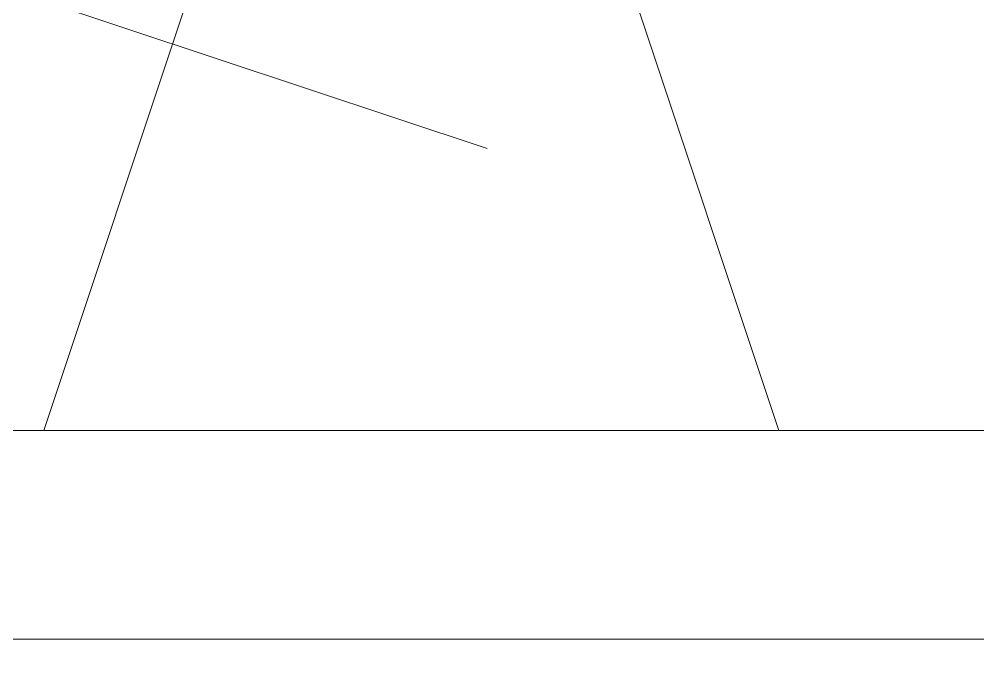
# Model space of a CAD drawing. Header units: inches. Extents: x -4169 to -1846, y 9706 to 12377.
# Drawn here: x -3375.972 to -3373.67, y 10451.502 to 10453.026 of the extents above; entities that cross this region are included whole.
import ezdxf

# ---------------------------------------------------------------- set-up
doc = ezdxf.new("R2010")
doc.units = ezdxf.units.IN
doc.header["$MEASUREMENT"] = 0
doc.layers.add('A-WALL', color=113, linetype='Continuous', lineweight=18)
doc.layers.add('A-WALL-PATT-4', color=111, linetype='Continuous', lineweight=9)

msp = doc.modelspace()

# ---------------------------------------------------------------- hatches: boundary and pattern name
at = {"layer": 'A-WALL-PATT-4'}
h = msp.add_hatch(dxfattribs=at)
h.set_pattern_fill('FP_2', color=256, style=0, pattern_type=2)
h.set_pattern_definition([(161.57, (0.32, 0.32), (-2.560496185, -0.000537386), [0, -18.214, 2.022, 0]), (18.43, (-0.32, 0.32), (-2.560496185, 0.000537386), [0, -18.214, 2.022, 0]), (108.43, (0.32, 0.32), (1.27922091, -6.400876726), [6.07, -14.166]), (71.57, (-0.32, 0.32), (1.27922091, 6.400876726), [6.07, -14.166])])
h.paths.add_polyline_path([(-3402.0487, 10452.0394), (-3272.7987, 10452.0394), (-3272.7987, 10457.5394), (-3402.6737, 10457.5394), (-3402.6737, 10452.0394)], flags=0)
h = msp.add_hatch(dxfattribs=at)
h.set_pattern_fill('FP_26', color=256, style=0, pattern_type=2)
h.set_pattern_definition([(45, (0, 0), (-6.335677, 6.335677), []), (45, (0, 9.6), (-6.335677, 6.335677), [])])
h.paths.add_polyline_path([(-3268.5487, 10451.5394), (-3267.2987, 10451.5394), (-3267.2987, 10452.0394), (-3408.1737, 10452.0394), (-3408.173, 10451.5394), (-3269.5703, 10451.5394)], flags=0)
h = msp.add_hatch(dxfattribs=at)
h.set_pattern_fill('FP_1', color=256, style=0, pattern_type=2)
h.set_pattern_definition([(0, (0, 0), (20.48, 5.12), [0.845, -14.515, 0.845, -14.515, -81.92]), (0, (0, 0), (20.48, 5.12), [-30.72, 0.845, -29.875, 0.845, -14.515, -35.84]), (0, (0, 0), (20.48, 5.12), [-76.8, 0.845, -9.395, 0.845, -24.755]), (120, (7.68, 2.56), (-14.67405, 15.1762003), [0.845, -14.515, 0.845, -14.515, -81.92]), (120, (7.68, 2.56), (-14.67405, 15.1762003), [-30.72, 0.845, -29.875, 0.845, -14.515, -35.84]), (120, (7.68, 2.56), (-14.67405, 15.1762003), [-76.8, 0.845, -9.395, 0.845, -24.755]), (240, (10.24, 12.8), (-5.80595, -20.2962003), [0.845, -14.515, 0.845, -14.515, -81.92]), (240, (10.24, 12.8), (-5.80595, -20.2962003), [-30.72, 0.845, -29.875, 0.845, -14.515, -35.84]), (240, (10.24, 12.8), (-5.80595, -20.2962003), [-76.8, 0.845, -9.395, 0.845, -24.755])])
h.paths.add_polyline_path([(-3268.5487, 10450.9144), (-3266.7987, 10450.9144), (-3266.7987, 10451.5394), (-3408.6737, 10451.5394), (-3408.6727, 10450.9144), (-3270.8472, 10450.9144)], flags=0)

# ---------------------------------------------------------------- linework, layer by layer
at = {"layer": 'A-WALL'}
for p, q in [((-3267.2987, 10452.0394), (-3408.1737, 10452.0394)), ((-3266.7987, 10451.5394), (-3408.6737, 10451.5394))]:
    msp.add_line(p, q, dxfattribs=at)

doc.saveas('drawing.dxf')
